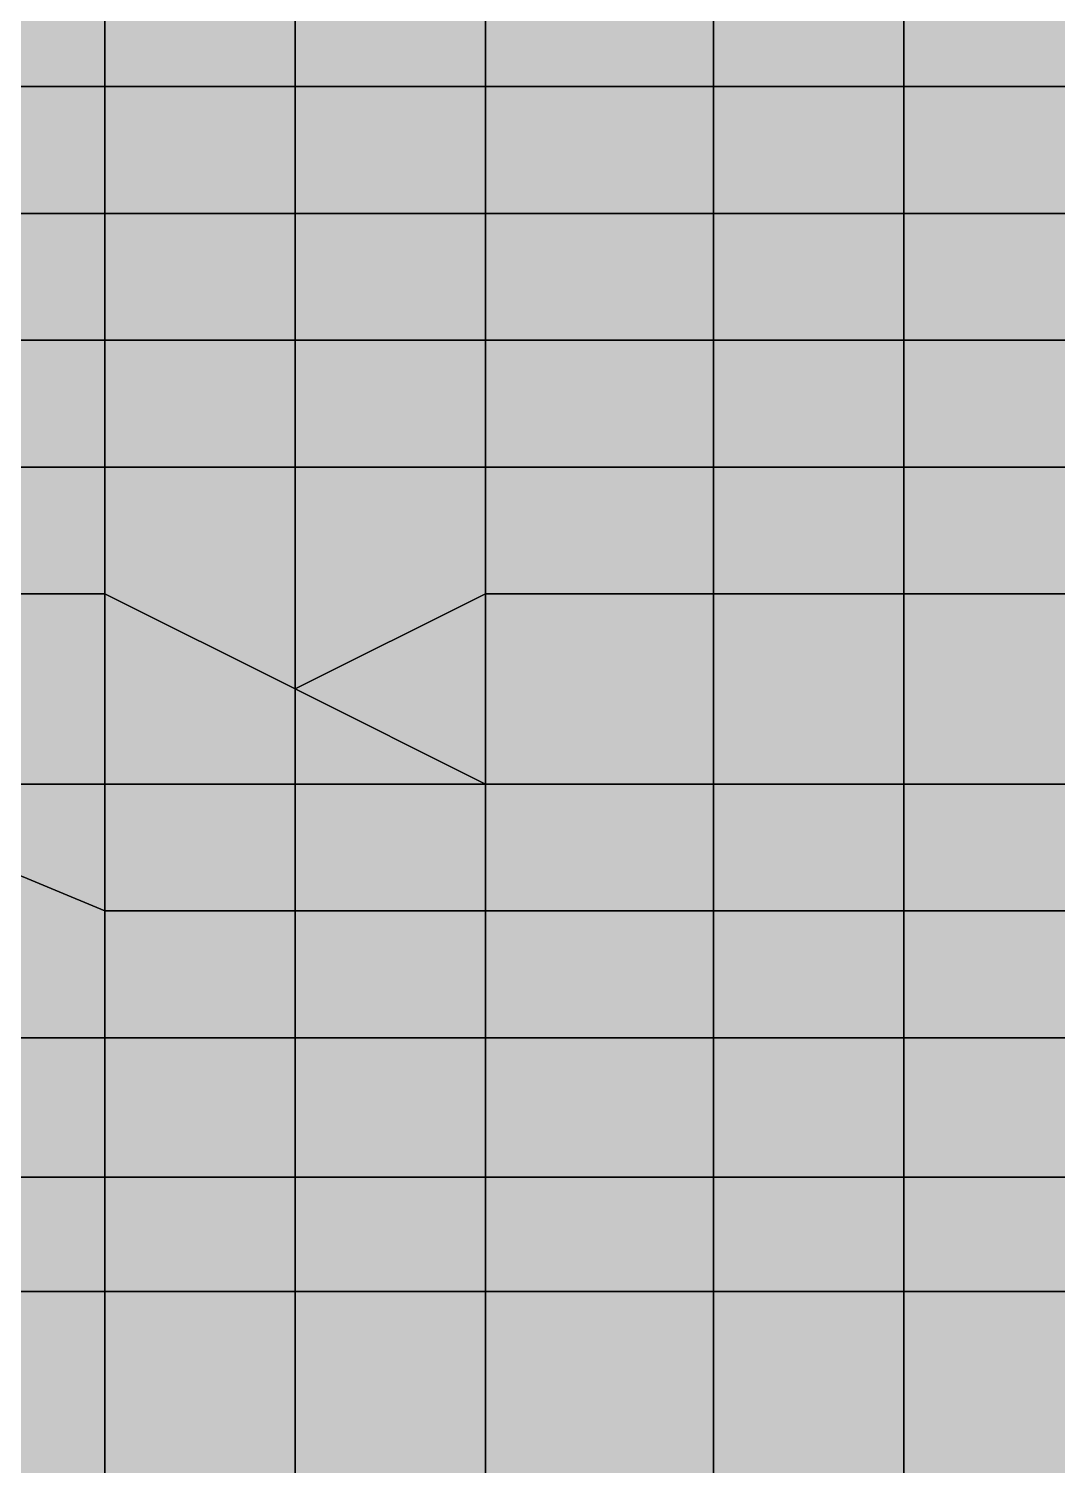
# Model space of a CAD drawing. Header units: inches. Extents: x -100 to 147, y -140 to 41.
# Drawn here: x 33.9 to 42.01, y -29.87 to -18.54 of the extents above; entities that cross this region are included whole.
import ezdxf

# ---------------------------------------------------------------- set-up
doc = ezdxf.new("R2010")
doc.units = ezdxf.units.IN
doc.header["$MEASUREMENT"] = 0
for name, color, linetype in [('Contour 1-01', 7, 'Continuous'), ('Contour 1-02', 7, 'Continuous'), ('Contour 1-03', 7, 'Continuous'), ('Contour 1-04', 7, 'Continuous'), ('Contour 1-05', 7, 'Continuous'), ('Contour 1-06', 7, 'Continuous'), ('Contour 1-07', 7, 'Continuous'), ('Contour 1-09', 7, 'Continuous'), ('Contour 1-10', 7, 'Continuous'), ('Mesh-CDM(100%)_Ac1①', 7, 'Continuous'), ('Mesh-CDM(50%)_Ac1①', 7, 'Continuous'), ('Mesh-joint-hd-s1', 7, 'Continuous'), ('Mesh-joint-vd-s3', 7, 'Continuous'), ('Mesh-MPC', 7, 'Continuous'), ('Mesh-SCP(30%)_Ac1①', 7, 'Continuous'), ('Mesh-事前混合処理土', 7, 'Continuous'), ('Mesh-埋立土(水中)', 7, 'Continuous'), ('Mesh-敷石', 7, 'Continuous'), ('Mesh-深層混合処理(水中)', 7, 'Continuous'), ('Undeformed Mesh-CDM(100%)_Ac1①', 7, 'Continuous'), ('Undeformed Mesh-CDM(50%)_Ac1①', 7, 'Continuous'), ('Undeformed Mesh-SCP(30%)_Ac1①', 7, 'Continuous'), ('Undeformed Mesh-事前混合処理土', 7, 'Continuous'), ('Undeformed Mesh-埋立土(水中)', 7, 'Continuous'), ('Undeformed Mesh-敷石', 7, 'Continuous'), ('Undeformed Mesh-深層混合処理(水中)', 7, 'Continuous')]:
    doc.layers.add(name, color=color, linetype=linetype)

msp = doc.modelspace()

# ---------------------------------------------------------------- linework, layer by layer
at = {"color": 7, "true_color": 0xffffff, "transparency": 33554687}
for p, q in [((37.5, -19), (37.5, -19)), ((37.5, -20), (37.5, -20)), ((37.5, -21), (37.5, -21)), ((37.5, -22), (37.5, -22)), ((37.5, -23), (37.5, -23)), ((34.5, -24.5), (34.5, -24.5)), ((36, -24.5), (36, -24.5)), ((37.5, -24.5), (37.5, -24.5)), ((37.5, -24.5), (37.5, -24.5)), ((37.5, -24.5), (37.5, -24.5)), ((37.5, -25.5), (37.5, -25.5)), ((37.5, -26.5), (37.5, -26.5)), ((37.5, -27.6), (37.5, -27.6)), ((37.5, -28.5), (37.5, -28.5))]:
    msp.add_line(p, q, dxfattribs=at)
for points in [[(34.5, -18), (33.3, -18), (33.3, -19)], [(34.5, -18), (33.3, -19), (34.5, -19)], [(36, -19), (36, -18), (34.5, -18)], [(36, -19), (34.5, -18), (34.5, -19)], [(36, -18), (36, -19), (37.5, -19)], [(36, -18), (37.5, -19), (37.5, -18)], [(37.5, -18), (37.5, -19), (39.3, -19)], [(37.5, -18), (39.3, -19), (39.3, -18)], [(39.3, -19), (40.8, -19), (40.8, -18)], [(39.3, -19), (40.8, -18), (39.3, -18)], [(40.8, -19), (42.3, -19), (42.3, -18)], [(40.8, -19), (42.3, -18), (40.8, -18)], [(33.3, -20), (34.5, -20), (34.5, -19)], [(33.3, -20), (34.5, -19), (33.3, -19)], [(36, -20), (36, -19), (34.5, -19)], [(36, -20), (34.5, -19), (34.5, -20)], [(36, -20), (37.5, -20), (37.5, -19)], [(36, -20), (37.5, -19), (36, -19)], [(37.5, -19), (37.5, -20), (39.3, -20)], [(37.5, -19), (39.3, -20), (39.3, -19)], [(39.3, -20), (40.8, -20), (40.8, -19)], [(39.3, -20), (40.8, -19), (39.3, -19)], [(40.8, -20), (42.3, -20), (42.3, -19)], [(40.8, -20), (42.3, -19), (40.8, -19)], [(33.3, -21), (34.5, -21), (34.5, -20)], [(33.3, -21), (34.5, -20), (33.3, -20)], [(36, -21), (36, -20), (34.5, -20)], [(36, -21), (34.5, -20), (34.5, -21)], [(36, -21), (37.5, -21), (37.5, -20)], [(36, -21), (37.5, -20), (36, -20)], [(37.5, -21), (39.3, -21), (39.3, -20)], [(37.5, -21), (39.3, -20), (37.5, -20)], [(39.3, -21), (40.8, -21), (40.8, -20)], [(39.3, -21), (40.8, -20), (39.3, -20)], [(42.3, -21), (42.3, -20), (40.8, -20)], [(42.3, -21), (40.8, -20), (40.8, -21)], [(33.3, -22), (34.5, -22), (34.5, -21)], [(33.3, -22), (34.5, -21), (33.3, -21)], [(36, -22), (36, -21), (34.5, -21)], [(36, -22), (34.5, -21), (34.5, -22)], [(36, -22), (37.5, -22), (37.5, -21)], [(36, -22), (37.5, -21), (36, -21)], [(37.5, -22), (39.3, -22), (39.3, -21)], [(37.5, -22), (39.3, -21), (37.5, -21)], [(39.3, -22), (40.8, -22), (40.8, -21)], [(39.3, -22), (40.8, -21), (39.3, -21)], [(40.8, -22), (42.3, -22), (42.3, -21)], [(40.8, -22), (42.3, -21), (40.8, -21)], [(33.3, -22), (33.3, -23), (34.5, -23)], [(33.3, -22), (34.5, -23), (34.5, -22)], [(34.5, -22), (34.5, -23), (36, -23.75)], [(34.5, -22), (36, -23.75), (36, -22)], [(37.5, -22), (36, -22), (36, -23.75)], [(37.5, -22), (36, -23.75), (37.5, -23)], [(37.5, -23), (39.3, -23), (39.3, -22)], [(37.5, -23), (39.3, -22), (37.5, -22)], [(39.3, -23), (40.8, -23), (40.8, -22)], [(39.3, -23), (40.8, -22), (39.3, -22)], [(40.8, -23), (42.3, -23), (42.3, -22)], [(40.8, -23), (42.3, -22), (40.8, -22)], [(33.3, -24.5), (34.5, -24.5), (34.5, -23)], [(33.3, -24.5), (34.5, -23), (33.3, -23)], [(34.5, -23), (34.5, -24.5), (36, -24.5)], [(34.5, -23), (36, -24.5), (36, -23.75)], [(37.5, -23), (36, -23.75), (37.5, -24.5)], [(37.5, -23), (37.5, -24.5), (37.5, -24.5)], [(37.5, -24.5), (39.3, -24.5), (39.3, -23)], [(37.5, -24.5), (39.3, -23), (37.5, -23)], [(39.3, -24.5), (40.8, -24.5), (40.8, -23)], [(39.3, -24.5), (40.8, -23), (39.3, -23)], [(40.8, -24.5), (42.3, -24.5), (42.3, -23)], [(40.8, -24.5), (42.3, -23), (40.8, -23)], [(36, -24.5), (37.5, -24.5), (36, -23.75)], [(36, -24.5), (36, -23.75), (36, -23.75)], [(34.5, -25.5), (34.5, -24.5), (33.3, -24.5)], [(34.5, -25.5), (33.3, -24.5), (33.3, -25)], [(36, -24.5), (34.5, -24.5), (34.5, -25.5)], [(36, -24.5), (34.5, -25.5), (36, -25.5)], [(36, -25.5), (37.5, -25.5), (37.5, -24.5)], [(36, -25.5), (37.5, -24.5), (36, -24.5)], [(37.5, -25.5), (39.3, -25.5), (39.3, -24.5)], [(37.5, -25.5), (39.3, -24.5), (37.5, -24.5)], [(39.3, -25.5), (40.8, -25.5), (40.8, -24.5)], [(39.3, -25.5), (40.8, -24.5), (39.3, -24.5)], [(40.8, -25.5), (42.3, -25.5), (42.3, -24.5)], [(40.8, -25.5), (42.3, -24.5), (40.8, -24.5)], [(33.3, -25), (33.3, -26.5), (34.5, -26.5)], [(33.3, -25), (34.5, -26.5), (34.5, -25.5)], [(34.5, -26.5), (36, -26.5), (36, -25.5)], [(34.5, -26.5), (36, -25.5), (34.5, -25.5)], [(36, -26.5), (37.5, -26.5), (37.5, -25.5)], [(36, -26.5), (37.5, -25.5), (36, -25.5)], [(37.5, -26.5), (39.3, -26.5), (39.3, -25.5)], [(37.5, -26.5), (39.3, -25.5), (37.5, -25.5)], [(39.3, -26.5), (40.8, -26.5), (40.8, -25.5)], [(39.3, -26.5), (40.8, -25.5), (39.3, -25.5)], [(40.8, -26.5), (42.3, -26.5), (42.3, -25.5)], [(40.8, -26.5), (42.3, -25.5), (40.8, -25.5)], [(33.3, -27.6), (34.5, -27.6), (34.5, -26.5)], [(33.3, -27.6), (34.5, -26.5), (33.3, -26.5)], [(34.5, -27.6), (36, -27.6), (36, -26.5)], [(34.5, -27.6), (36, -26.5), (34.5, -26.5)], [(36, -27.6), (37.5, -27.6), (37.5, -26.5)], [(36, -27.6), (37.5, -26.5), (36, -26.5)], [(37.5, -27.6), (39.3, -27.6), (39.3, -26.5)], [(37.5, -27.6), (39.3, -26.5), (37.5, -26.5)], [(39.3, -27.6), (40.8, -27.6), (40.8, -26.5)], [(39.3, -27.6), (40.8, -26.5), (39.3, -26.5)], [(40.8, -27.6), (42.3, -27.6), (42.3, -26.5)], [(40.8, -27.6), (42.3, -26.5), (40.8, -26.5)], [(33.3, -28.5), (34.5, -28.5), (34.5, -27.6)], [(33.3, -28.5), (34.5, -27.6), (33.3, -27.6)], [(36, -28.5), (36, -27.6), (34.5, -27.6)], [(36, -28.5), (34.5, -27.6), (34.5, -28.5)], [(36, -28.5), (37.5, -28.5), (37.5, -27.6)], [(36, -28.5), (37.5, -27.6), (36, -27.6)], [(37.5, -28.5), (39.3, -28.5), (39.3, -27.6)], [(37.5, -28.5), (39.3, -27.6), (37.5, -27.6)], [(39.3, -28.5), (40.8, -28.5), (40.8, -27.6)], [(39.3, -28.5), (40.8, -27.6), (39.3, -27.6)], [(40.8, -28.5), (42.3, -28.5), (42.3, -27.6)], [(40.8, -28.5), (42.3, -27.6), (40.8, -27.6)], [(34.5, -28.5), (33.3, -28.5), (33.3, -30.1)], [(34.5, -28.5), (33.3, -30.1), (34.5, -30.1)], [(36, -28.5), (34.5, -28.5), (34.5, -30.1)], [(36, -28.5), (34.5, -30.1), (36, -30.1)], [(37.5, -28.5), (36, -28.5), (36, -30.1)], [(37.5, -28.5), (36, -30.1), (37.5, -30.1)], [(39.3, -28.5), (37.5, -28.5), (37.5, -30.1)], [(39.3, -28.5), (37.5, -30.1), (39.3, -30.1)], [(40.8, -28.5), (39.3, -28.5), (39.3, -30.1)], [(40.8, -28.5), (39.3, -30.1), (40.8, -30.1)], [(42.3, -28.5), (40.8, -28.5), (40.8, -30.1)], [(42.3, -28.5), (40.8, -30.1), (42.3, -30.1)]]:
    msp.add_solid(points, dxfattribs=at)
at = {"layer": 'Contour 1-01', "color": 5, "true_color": 0x0000ff}
for points in [[(42.3, -21), (42.3, -20), (40.8, -20)], [(42.3, -21), (40.8, -20), (40.8, -21)], [(33.3, -22), (34.5, -22), (34.5, -21)], [(33.3, -22), (34.5, -21), (33.3, -21)], [(40.8, -24.5), (42.3, -24.5), (42.3, -23)], [(40.8, -24.5), (42.3, -23), (40.8, -23)], [(34.5, -25.5), (34.5, -24.5), (33.3, -24.5)], [(34.5, -25.5), (33.3, -24.5), (33.3, -25)], [(36, -24.5), (34.5, -24.5), (34.5, -25.5)], [(36, -24.5), (34.5, -25.5), (36, -25.5)], [(33.3, -25), (33.3, -26.5), (34.5, -26.5)], [(33.3, -25), (34.5, -26.5), (34.5, -25.5)], [(34.5, -26.5), (36, -26.5), (36, -25.5)], [(34.5, -26.5), (36, -25.5), (34.5, -25.5)], [(36, -26.5), (37.5, -26.5), (37.5, -25.5)], [(36, -26.5), (37.5, -25.5), (36, -25.5)], [(33.3, -27.6), (34.5, -27.6), (34.5, -26.5)], [(33.3, -27.6), (34.5, -26.5), (33.3, -26.5)], [(34.5, -27.6), (36, -27.6), (36, -26.5)], [(34.5, -27.6), (36, -26.5), (34.5, -26.5)], [(36, -27.6), (37.5, -27.6), (37.5, -26.5)], [(36, -27.6), (37.5, -26.5), (36, -26.5)], [(40.8, -27.6), (42.3, -27.6), (42.3, -26.5)], [(40.8, -27.6), (42.3, -26.5), (40.8, -26.5)], [(33.3, -28.5), (34.5, -28.5), (34.5, -27.6)], [(33.3, -28.5), (34.5, -27.6), (33.3, -27.6)], [(36, -28.5), (36, -27.6), (34.5, -27.6)], [(36, -28.5), (34.5, -27.6), (34.5, -28.5)], [(36, -28.5), (37.5, -28.5), (37.5, -27.6)], [(36, -28.5), (37.5, -27.6), (36, -27.6)], [(39.3, -28.5), (40.8, -28.5), (40.8, -27.6)], [(39.3, -28.5), (40.8, -27.6), (39.3, -27.6)], [(40.8, -28.5), (42.3, -28.5), (42.3, -27.6)], [(40.8, -28.5), (42.3, -27.6), (40.8, -27.6)], [(34.5, -28.5), (33.3, -28.5), (33.3, -30.1)], [(34.5, -28.5), (33.3, -30.1), (34.5, -30.1)], [(36, -28.5), (34.5, -28.5), (34.5, -30.1)], [(36, -28.5), (34.5, -30.1), (36, -30.1)], [(37.5, -28.5), (36, -28.5), (36, -30.1)], [(37.5, -28.5), (36, -30.1), (37.5, -30.1)], [(42.3, -28.5), (40.8, -28.5), (40.8, -30.1)], [(42.3, -28.5), (40.8, -30.1), (42.3, -30.1)]]:
    msp.add_solid(points, dxfattribs=at)
at = {"layer": 'Contour 1-02', "color": 150, "true_color": 0x0071ff}
for points in [[(34.5, -18), (33.3, -18), (33.3, -19)], [(34.5, -18), (33.3, -19), (34.5, -19)], [(33.3, -20), (34.5, -20), (34.5, -19)], [(33.3, -20), (34.5, -19), (33.3, -19)], [(33.3, -21), (34.5, -21), (34.5, -20)], [(33.3, -21), (34.5, -20), (33.3, -20)], [(36, -21), (36, -20), (34.5, -20)], [(36, -21), (34.5, -20), (34.5, -21)], [(40.8, -22), (42.3, -22), (42.3, -21)], [(40.8, -22), (42.3, -21), (40.8, -21)], [(40.8, -23), (42.3, -23), (42.3, -22)], [(40.8, -23), (42.3, -22), (40.8, -22)], [(39.3, -27.6), (40.8, -27.6), (40.8, -26.5)], [(39.3, -27.6), (40.8, -26.5), (39.3, -26.5)], [(40.8, -28.5), (39.3, -28.5), (39.3, -30.1)], [(40.8, -28.5), (39.3, -30.1), (40.8, -30.1)]]:
    msp.add_solid(points, dxfattribs=at)
at = {"layer": 'Contour 1-03', "color": 4, "true_color": 0x00e2ff}
for points in [[(36, -19), (36, -18), (34.5, -18)], [(36, -19), (34.5, -18), (34.5, -19)], [(40.8, -19), (42.3, -19), (42.3, -18)], [(40.8, -19), (42.3, -18), (40.8, -18)], [(36, -20), (36, -19), (34.5, -19)], [(36, -20), (34.5, -19), (34.5, -20)], [(40.8, -20), (42.3, -20), (42.3, -19)], [(40.8, -20), (42.3, -19), (40.8, -19)], [(39.3, -21), (40.8, -21), (40.8, -20)], [(39.3, -21), (40.8, -20), (39.3, -20)], [(39.3, -22), (40.8, -22), (40.8, -21)], [(39.3, -22), (40.8, -21), (39.3, -21)], [(33.3, -22), (33.3, -23), (34.5, -23)], [(33.3, -22), (34.5, -23), (34.5, -22)], [(36, -25.5), (37.5, -25.5), (37.5, -24.5)], [(36, -25.5), (37.5, -24.5), (36, -24.5)]]:
    msp.add_solid(points, dxfattribs=at)
at = {"layer": 'Contour 1-04', "color": 120, "true_color": 0x00ffaa}
for points in [[(39.3, -20), (40.8, -20), (40.8, -19)], [(39.3, -20), (40.8, -19), (39.3, -19)], [(36, -22), (36, -21), (34.5, -21)], [(36, -22), (34.5, -21), (34.5, -22)], [(34.5, -22), (34.5, -23), (36, -23.75)], [(34.5, -22), (36, -23.75), (36, -22)], [(37.5, -22), (36, -22), (36, -23.75)], [(37.5, -22), (36, -23.75), (37.5, -23)], [(37.5, -23), (39.3, -23), (39.3, -22)], [(37.5, -23), (39.3, -22), (37.5, -22)], [(39.3, -23), (40.8, -23), (40.8, -22)], [(39.3, -23), (40.8, -22), (39.3, -22)], [(33.3, -24.5), (34.5, -24.5), (34.5, -23)], [(33.3, -24.5), (34.5, -23), (33.3, -23)], [(37.5, -23), (36, -23.75), (37.5, -24.5)], [(37.5, -23), (37.5, -24.5), (37.5, -24.5)], [(39.3, -24.5), (40.8, -24.5), (40.8, -23)], [(39.3, -24.5), (40.8, -23), (39.3, -23)], [(40.8, -26.5), (42.3, -26.5), (42.3, -25.5)], [(40.8, -26.5), (42.3, -25.5), (40.8, -25.5)]]:
    msp.add_solid(points, dxfattribs=at)
at = {"layer": 'Contour 1-05', "color": 100, "true_color": 0x00ff38}
for points in [[(36, -18), (36, -19), (37.5, -19)], [(36, -18), (37.5, -19), (37.5, -18)], [(36, -22), (37.5, -22), (37.5, -21)], [(36, -22), (37.5, -21), (36, -21)], [(37.5, -22), (39.3, -22), (39.3, -21)], [(37.5, -22), (39.3, -21), (37.5, -21)], [(37.5, -24.5), (39.3, -24.5), (39.3, -23)], [(37.5, -24.5), (39.3, -23), (37.5, -23)], [(40.8, -25.5), (42.3, -25.5), (42.3, -24.5)], [(40.8, -25.5), (42.3, -24.5), (40.8, -24.5)], [(39.3, -26.5), (40.8, -26.5), (40.8, -25.5)], [(39.3, -26.5), (40.8, -25.5), (39.3, -25.5)], [(37.5, -28.5), (39.3, -28.5), (39.3, -27.6)], [(37.5, -28.5), (39.3, -27.6), (37.5, -27.6)], [(39.3, -28.5), (37.5, -28.5), (37.5, -30.1)], [(39.3, -28.5), (37.5, -30.1), (39.3, -30.1)]]:
    msp.add_solid(points, dxfattribs=at)
at = {"layer": 'Contour 1-06', "color": 80, "true_color": 0x38ff00}
for points in [[(39.3, -19), (40.8, -19), (40.8, -18)], [(39.3, -19), (40.8, -18), (39.3, -18)], [(37.5, -19), (37.5, -20), (39.3, -20)], [(37.5, -19), (39.3, -20), (39.3, -19)], [(37.5, -21), (39.3, -21), (39.3, -20)], [(37.5, -21), (39.3, -20), (37.5, -20)], [(37.5, -26.5), (39.3, -26.5), (39.3, -25.5)], [(37.5, -26.5), (39.3, -25.5), (37.5, -25.5)], [(37.5, -27.6), (39.3, -27.6), (39.3, -26.5)], [(37.5, -27.6), (39.3, -26.5), (37.5, -26.5)]]:
    msp.add_solid(points, dxfattribs=at)
at = {"layer": 'Contour 1-07', "color": 60, "true_color": 0xa9ff00}
for points in [[(37.5, -18), (37.5, -19), (39.3, -19)], [(37.5, -18), (39.3, -19), (39.3, -18)], [(36, -21), (37.5, -21), (37.5, -20)], [(36, -21), (37.5, -20), (36, -20)], [(34.5, -23), (34.5, -24.5), (36, -24.5)], [(34.5, -23), (36, -24.5), (36, -23.75)]]:
    msp.add_solid(points, dxfattribs=at)
at = {"layer": 'Contour 1-09', "color": 30, "true_color": 0xff7100}
for points in [[(36, -24.5), (37.5, -24.5), (36, -23.75)], [(36, -24.5), (36, -23.75), (36, -23.75)], [(39.3, -25.5), (40.8, -25.5), (40.8, -24.5)], [(39.3, -25.5), (40.8, -24.5), (39.3, -24.5)]]:
    msp.add_solid(points, dxfattribs=at)
at = {"layer": 'Contour 1-10', "color": 1, "true_color": 0xff0000}
for points in [[(36, -20), (37.5, -20), (37.5, -19)], [(36, -20), (37.5, -19), (36, -19)], [(37.5, -25.5), (39.3, -25.5), (39.3, -24.5)], [(37.5, -25.5), (39.3, -24.5), (37.5, -24.5)]]:
    msp.add_solid(points, dxfattribs=at)
at = {"layer": 'Mesh-CDM(100%)_Ac1①', "color": 18, "true_color": 0x000000, "transparency": 33554559}
for p, q in [((34.5, -24.5), (33.3, -24.5)), ((34.5, -25.5), (34.5, -24.5)), ((36, -24.5), (34.5, -24.5)), ((34.5, -24.5), (34.5, -25.5)), ((36, -25.5), (36, -24.5)), ((37.5, -24.5), (36, -24.5)), ((36, -24.5), (36, -25.5)), ((37.5, -25.5), (37.5, -24.5)), ((34.5, -25.5), (33.3, -25)), ((33.3, -25), (34.5, -25.5)), ((34.5, -26.5), (34.5, -25.5)), ((36, -25.5), (34.5, -25.5)), ((34.5, -25.5), (34.5, -26.5)), ((34.5, -25.5), (36, -25.5)), ((36, -26.5), (36, -25.5)), ((37.5, -25.5), (36, -25.5)), ((36, -25.5), (36, -26.5)), ((36, -25.5), (37.5, -25.5)), ((37.5, -26.5), (37.5, -25.5)), ((34.5, -26.5), (33.3, -26.5)), ((33.3, -26.5), (34.5, -26.5)), ((34.5, -27.6), (34.5, -26.5)), ((36, -26.5), (34.5, -26.5)), ((34.5, -26.5), (34.5, -27.6)), ((34.5, -26.5), (36, -26.5)), ((36, -27.6), (36, -26.5)), ((37.5, -26.5), (36, -26.5)), ((36, -26.5), (36, -27.6)), ((36, -26.5), (37.5, -26.5)), ((37.5, -27.6), (37.5, -26.5)), ((34.5, -27.6), (33.3, -27.6)), ((33.3, -27.6), (34.5, -27.6)), ((34.5, -28.5), (34.5, -27.6)), ((36, -27.6), (34.5, -27.6)), ((34.5, -27.6), (34.5, -28.5)), ((34.5, -27.6), (36, -27.6)), ((36, -28.5), (36, -27.6)), ((37.5, -27.6), (36, -27.6)), ((36, -27.6), (36, -28.5)), ((36, -27.6), (37.5, -27.6)), ((37.5, -28.5), (37.5, -27.6)), ((33.3, -28.5), (34.5, -28.5)), ((34.5, -28.5), (36, -28.5)), ((36, -28.5), (37.5, -28.5))]:
    msp.add_line(p, q, dxfattribs=at)
at = {"layer": 'Mesh-CDM(50%)_Ac1①', "color": 18, "true_color": 0x000000, "transparency": 33554559}
for p, q in [((34.5, -28.5), (33.3, -28.5)), ((34.5, -30.1), (34.5, -28.5)), ((36, -28.5), (34.5, -28.5)), ((34.5, -28.5), (34.5, -30.1)), ((36, -30.1), (36, -28.5)), ((37.5, -28.5), (36, -28.5)), ((36, -28.5), (36, -30.1)), ((37.5, -30.1), (37.5, -28.5))]:
    msp.add_line(p, q, dxfattribs=at)
at = {"layer": 'Mesh-joint-hd-s1', "color": 18, "true_color": 0x000000, "transparency": 33554559}
for p, q in [((34.5, -24.5), (34.5, -24.5)), ((36, -24.5), (36, -24.5)), ((37.5, -24.5), (37.5, -24.5))]:
    msp.add_line(p, q, dxfattribs=at)
at = {"layer": 'Mesh-joint-vd-s3', "color": 18, "true_color": 0x000000, "transparency": 33554559}
msp.add_line((37.5, -19), (37.5, -19), dxfattribs=at)
at = {"layer": 'Mesh-MPC', "color": 18, "true_color": 0x000000, "transparency": 33554559}
for p, q in [((37.5, -20), (37.5, -20)), ((37.5, -21), (37.5, -21)), ((37.5, -22), (37.5, -22)), ((37.5, -23), (37.5, -23)), ((37.5, -24.5), (37.5, -24.5)), ((37.5, -24.5), (37.5, -24.5)), ((37.5, -25.5), (37.5, -25.5)), ((37.5, -26.5), (37.5, -26.5)), ((37.5, -27.6), (37.5, -27.6)), ((37.5, -28.5), (37.5, -28.5))]:
    msp.add_line(p, q, dxfattribs=at)
at = {"layer": 'Mesh-SCP(30%)_Ac1①', "color": 18, "true_color": 0x000000, "transparency": 33554559}
for p, q in [((39.3, -24.5), (37.5, -24.5)), ((37.5, -24.5), (37.5, -25.5)), ((39.3, -25.5), (39.3, -24.5)), ((40.8, -24.5), (39.3, -24.5)), ((39.3, -24.5), (39.3, -25.5)), ((40.8, -25.5), (40.8, -24.5)), ((42.3, -24.5), (40.8, -24.5)), ((40.8, -24.5), (40.8, -25.5)), ((39.3, -25.5), (37.5, -25.5)), ((37.5, -25.5), (37.5, -26.5)), ((37.5, -25.5), (39.3, -25.5)), ((39.3, -26.5), (39.3, -25.5)), ((40.8, -25.5), (39.3, -25.5)), ((39.3, -25.5), (39.3, -26.5)), ((39.3, -25.5), (40.8, -25.5)), ((40.8, -26.5), (40.8, -25.5)), ((42.3, -25.5), (40.8, -25.5)), ((40.8, -25.5), (40.8, -26.5)), ((40.8, -25.5), (42.3, -25.5)), ((39.3, -26.5), (37.5, -26.5)), ((37.5, -26.5), (37.5, -27.6)), ((37.5, -26.5), (39.3, -26.5)), ((39.3, -27.6), (39.3, -26.5)), ((40.8, -26.5), (39.3, -26.5)), ((39.3, -26.5), (39.3, -27.6)), ((39.3, -26.5), (40.8, -26.5)), ((40.8, -27.6), (40.8, -26.5)), ((42.3, -26.5), (40.8, -26.5)), ((40.8, -26.5), (40.8, -27.6)), ((40.8, -26.5), (42.3, -26.5)), ((37.5, -27.6), (39.3, -27.6)), ((39.3, -27.6), (37.5, -27.6)), ((37.5, -27.6), (37.5, -28.5)), ((39.3, -28.5), (39.3, -27.6)), ((40.8, -27.6), (39.3, -27.6)), ((39.3, -27.6), (39.3, -28.5)), ((39.3, -27.6), (40.8, -27.6)), ((40.8, -28.5), (40.8, -27.6)), ((42.3, -27.6), (40.8, -27.6)), ((40.8, -27.6), (40.8, -28.5)), ((40.8, -27.6), (42.3, -27.6)), ((39.3, -28.5), (37.5, -28.5)), ((37.5, -28.5), (37.5, -30.1)), ((37.5, -28.5), (39.3, -28.5)), ((39.3, -30.1), (39.3, -28.5)), ((40.8, -28.5), (39.3, -28.5)), ((39.3, -28.5), (39.3, -30.1)), ((39.3, -28.5), (40.8, -28.5)), ((40.8, -30.1), (40.8, -28.5)), ((42.3, -28.5), (40.8, -28.5)), ((40.8, -28.5), (40.8, -30.1)), ((40.8, -28.5), (42.3, -28.5))]:
    msp.add_line(p, q, dxfattribs=at)
at = {"layer": 'Mesh-事前混合処理土', "color": 18, "true_color": 0x000000, "transparency": 33554559}
for p, q in [((34.5, -19), (34.5, -18)), ((34.5, -18), (34.5, -19)), ((36, -19), (36, -18)), ((34.5, -19), (33.3, -19)), ((33.3, -19), (34.5, -19)), ((34.5, -20), (34.5, -19)), ((36, -19), (34.5, -19)), ((34.5, -19), (34.5, -20)), ((34.5, -19), (36, -19)), ((36, -20), (36, -19)), ((37.5, -19), (36, -19)), ((36, -19), (36, -20)), ((37.5, -20), (37.5, -19)), ((37.5, -19), (37.5, -20)), ((39.3, -19), (37.5, -19)), ((39.3, -20), (39.3, -19)), ((34.5, -20), (33.3, -20)), ((33.3, -20), (34.5, -20)), ((34.5, -21), (34.5, -20)), ((36, -20), (34.5, -20)), ((34.5, -20), (34.5, -21)), ((34.5, -20), (36, -20)), ((36, -21), (36, -20)), ((37.5, -20), (36, -20)), ((36, -20), (36, -21)), ((36, -20), (37.5, -20)), ((37.5, -21), (37.5, -20)), ((39.3, -20), (37.5, -20)), ((37.5, -20), (37.5, -21)), ((37.5, -20), (39.3, -20)), ((39.3, -21), (39.3, -20)), ((40.8, -20), (39.3, -20)), ((39.3, -20), (39.3, -21)), ((40.8, -21), (40.8, -20)), ((42.3, -20), (40.8, -20)), ((40.8, -20), (40.8, -21)), ((34.5, -21), (33.3, -21)), ((33.3, -21), (34.5, -21)), ((34.5, -22), (34.5, -21)), ((34.5, -21), (36, -21)), ((36, -21), (34.5, -21)), ((34.5, -21), (34.5, -22)), ((36, -22), (36, -21)), ((37.5, -21), (36, -21)), ((36, -21), (36, -22)), ((36, -21), (37.5, -21)), ((37.5, -22), (37.5, -21)), ((39.3, -21), (37.5, -21)), ((37.5, -21), (37.5, -22)), ((37.5, -21), (39.3, -21)), ((39.3, -22), (39.3, -21)), ((40.8, -21), (39.3, -21)), ((39.3, -21), (39.3, -22)), ((39.3, -21), (40.8, -21)), ((40.8, -22), (40.8, -21)), ((42.3, -21), (40.8, -21)), ((40.8, -21), (40.8, -22)), ((40.8, -21), (42.3, -21)), ((34.5, -22), (33.3, -22)), ((33.3, -22), (34.5, -22)), ((34.5, -23), (34.5, -22)), ((34.5, -22), (34.5, -23)), ((36, -22), (34.5, -22)), ((34.5, -22), (36, -22)), ((36, -23.75), (36, -22)), ((37.5, -22), (36, -22)), ((36, -22), (36, -23.75)), ((36, -22), (37.5, -22)), ((37.5, -23), (37.5, -22)), ((39.3, -22), (37.5, -22)), ((37.5, -22), (37.5, -23)), ((37.5, -22), (39.3, -22)), ((39.3, -23), (39.3, -22)), ((40.8, -22), (39.3, -22)), ((39.3, -22), (39.3, -23)), ((39.3, -22), (40.8, -22)), ((40.8, -23), (40.8, -22)), ((42.3, -22), (40.8, -22)), ((40.8, -22), (40.8, -23)), ((40.8, -22), (42.3, -22)), ((33.3, -23), (34.5, -23)), ((34.5, -23), (36, -23.75)), ((36, -23.75), (37.5, -23)), ((37.5, -23), (36, -23.75)), ((37.5, -24.5), (37.5, -23)), ((39.3, -23), (37.5, -23)), ((37.5, -23), (37.5, -24.5)), ((37.5, -23), (39.3, -23)), ((39.3, -24.5), (39.3, -23)), ((40.8, -23), (39.3, -23)), ((39.3, -23), (39.3, -24.5)), ((39.3, -23), (40.8, -23)), ((40.8, -24.5), (40.8, -23)), ((42.3, -23), (40.8, -23)), ((40.8, -23), (40.8, -24.5)), ((40.8, -23), (42.3, -23)), ((36, -23.75), (37.5, -24.5)), ((37.5, -24.5), (37.5, -24.5)), ((37.5, -24.5), (39.3, -24.5)), ((39.3, -24.5), (40.8, -24.5)), ((40.8, -24.5), (42.3, -24.5))]:
    msp.add_line(p, q, dxfattribs=at)
at = {"layer": 'Mesh-埋立土(水中)', "color": 18, "true_color": 0x000000, "transparency": 33554559}
for p, q in [((37.5, -18), (37.5, -19)), ((39.3, -19), (39.3, -18)), ((39.3, -18), (39.3, -19)), ((40.8, -19), (40.8, -18)), ((40.8, -18), (40.8, -19)), ((37.5, -19), (39.3, -19)), ((40.8, -19), (39.3, -19)), ((39.3, -19), (39.3, -20)), ((39.3, -19), (40.8, -19)), ((40.8, -20), (40.8, -19)), ((40.8, -19), (42.3, -19)), ((42.3, -19), (40.8, -19)), ((40.8, -19), (40.8, -20)), ((39.3, -20), (40.8, -20)), ((40.8, -20), (42.3, -20))]:
    msp.add_line(p, q, dxfattribs=at)
at = {"layer": 'Mesh-敷石', "color": 18, "true_color": 0x000000, "transparency": 33554559}
for p, q in [((34.5, -23), (33.3, -23)), ((34.5, -24.5), (34.5, -23)), ((34.5, -23), (34.5, -24.5)), ((36, -23.75), (34.5, -23)), ((36, -24.5), (36, -23.75)), ((37.5, -24.5), (36, -23.75)), ((36, -23.75), (36, -23.75)), ((36, -23.75), (36, -24.5)), ((33.3, -24.5), (34.5, -24.5)), ((34.5, -24.5), (36, -24.5)), ((36, -24.5), (37.5, -24.5))]:
    msp.add_line(p, q, dxfattribs=at)
at = {"layer": 'Mesh-深層混合処理(水中)', "color": 18, "true_color": 0x000000, "transparency": 33554559}
for p, q in [((36, -18), (36, -19)), ((37.5, -19), (37.5, -18)), ((36, -19), (37.5, -19))]:
    msp.add_line(p, q, dxfattribs=at)
at = {"layer": 'Undeformed Mesh-CDM(100%)_Ac1①', "color": 8, "true_color": 0x808080, "transparency": 33554687}
for p, q in [((34.5, -24.5), (33.3, -24.5)), ((34.5, -25.5), (34.5, -24.5)), ((36, -24.5), (34.5, -24.5)), ((34.5, -24.5), (34.5, -25.5)), ((36, -25.5), (36, -24.5)), ((37.5, -24.5), (36, -24.5)), ((36, -24.5), (36, -25.5)), ((37.5, -25.5), (37.5, -24.5)), ((34.5, -25.5), (33.3, -25)), ((33.3, -25), (34.5, -25.5)), ((34.5, -26.5), (34.5, -25.5)), ((36, -25.5), (34.5, -25.5)), ((34.5, -25.5), (34.5, -26.5)), ((34.5, -25.5), (36, -25.5)), ((36, -26.5), (36, -25.5)), ((37.5, -25.5), (36, -25.5)), ((36, -25.5), (36, -26.5)), ((36, -25.5), (37.5, -25.5)), ((37.5, -26.5), (37.5, -25.5)), ((34.5, -26.5), (33.3, -26.5)), ((33.3, -26.5), (34.5, -26.5)), ((34.5, -27.6), (34.5, -26.5)), ((36, -26.5), (34.5, -26.5)), ((34.5, -26.5), (34.5, -27.6)), ((34.5, -26.5), (36, -26.5)), ((36, -27.6), (36, -26.5)), ((37.5, -26.5), (36, -26.5)), ((36, -26.5), (36, -27.6)), ((36, -26.5), (37.5, -26.5)), ((37.5, -27.6), (37.5, -26.5)), ((34.5, -27.6), (33.3, -27.6)), ((33.3, -27.6), (34.5, -27.6)), ((34.5, -28.5), (34.5, -27.6)), ((36, -27.6), (34.5, -27.6)), ((34.5, -27.6), (34.5, -28.5)), ((34.5, -27.6), (36, -27.6)), ((36, -28.5), (36, -27.6)), ((37.5, -27.6), (36, -27.6)), ((36, -27.6), (36, -28.5)), ((36, -27.6), (37.5, -27.6)), ((37.5, -28.5), (37.5, -27.6)), ((33.3, -28.5), (34.5, -28.5)), ((34.5, -28.5), (36, -28.5)), ((36, -28.5), (37.5, -28.5))]:
    msp.add_line(p, q, dxfattribs=at)
at = {"layer": 'Undeformed Mesh-CDM(50%)_Ac1①', "color": 8, "true_color": 0x808080, "transparency": 33554687}
for p, q in [((34.5, -28.5), (33.3, -28.5)), ((34.5, -30.1), (34.5, -28.5)), ((36, -28.5), (34.5, -28.5)), ((34.5, -28.5), (34.5, -30.1)), ((36, -30.1), (36, -28.5)), ((37.5, -28.5), (36, -28.5)), ((36, -28.5), (36, -30.1)), ((37.5, -30.1), (37.5, -28.5))]:
    msp.add_line(p, q, dxfattribs=at)
at = {"layer": 'Undeformed Mesh-SCP(30%)_Ac1①', "color": 8, "true_color": 0x808080, "transparency": 33554687}
for p, q in [((39.3, -24.5), (37.5, -24.5)), ((37.5, -24.5), (37.5, -25.5)), ((39.3, -25.5), (39.3, -24.5)), ((40.8, -24.5), (39.3, -24.5)), ((39.3, -24.5), (39.3, -25.5)), ((40.8, -25.5), (40.8, -24.5)), ((42.3, -24.5), (40.8, -24.5)), ((40.8, -24.5), (40.8, -25.5)), ((39.3, -25.5), (37.5, -25.5)), ((37.5, -25.5), (37.5, -26.5)), ((37.5, -25.5), (39.3, -25.5)), ((39.3, -26.5), (39.3, -25.5)), ((40.8, -25.5), (39.3, -25.5)), ((39.3, -25.5), (39.3, -26.5)), ((39.3, -25.5), (40.8, -25.5)), ((40.8, -26.5), (40.8, -25.5)), ((42.3, -25.5), (40.8, -25.5)), ((40.8, -25.5), (40.8, -26.5)), ((40.8, -25.5), (42.3, -25.5)), ((39.3, -26.5), (37.5, -26.5)), ((37.5, -26.5), (37.5, -27.6)), ((37.5, -26.5), (39.3, -26.5)), ((39.3, -27.6), (39.3, -26.5)), ((40.8, -26.5), (39.3, -26.5)), ((39.3, -26.5), (39.3, -27.6)), ((39.3, -26.5), (40.8, -26.5)), ((40.8, -27.6), (40.8, -26.5)), ((42.3, -26.5), (40.8, -26.5)), ((40.8, -26.5), (40.8, -27.6)), ((40.8, -26.5), (42.3, -26.5)), ((37.5, -27.6), (39.3, -27.6)), ((39.3, -27.6), (37.5, -27.6)), ((37.5, -27.6), (37.5, -28.5)), ((39.3, -28.5), (39.3, -27.6)), ((40.8, -27.6), (39.3, -27.6)), ((39.3, -27.6), (39.3, -28.5)), ((39.3, -27.6), (40.8, -27.6)), ((40.8, -28.5), (40.8, -27.6)), ((42.3, -27.6), (40.8, -27.6)), ((40.8, -27.6), (40.8, -28.5)), ((40.8, -27.6), (42.3, -27.6)), ((39.3, -28.5), (37.5, -28.5)), ((37.5, -28.5), (37.5, -30.1)), ((37.5, -28.5), (39.3, -28.5)), ((39.3, -30.1), (39.3, -28.5)), ((40.8, -28.5), (39.3, -28.5)), ((39.3, -28.5), (39.3, -30.1)), ((39.3, -28.5), (40.8, -28.5)), ((40.8, -30.1), (40.8, -28.5)), ((42.3, -28.5), (40.8, -28.5)), ((40.8, -28.5), (40.8, -30.1)), ((40.8, -28.5), (42.3, -28.5))]:
    msp.add_line(p, q, dxfattribs=at)
at = {"layer": 'Undeformed Mesh-事前混合処理土', "color": 8, "true_color": 0x808080, "transparency": 33554687}
for p, q in [((34.5, -19), (34.5, -18)), ((34.5, -18), (34.5, -19)), ((36, -19), (36, -18)), ((34.5, -19), (33.3, -19)), ((33.3, -19), (34.5, -19)), ((34.5, -20), (34.5, -19)), ((36, -19), (34.5, -19)), ((34.5, -19), (34.5, -20)), ((34.5, -19), (36, -19)), ((36, -20), (36, -19)), ((37.5, -19), (36, -19)), ((36, -19), (36, -20)), ((37.5, -20), (37.5, -19)), ((37.5, -19), (37.5, -20)), ((39.3, -19), (37.5, -19)), ((39.3, -20), (39.3, -19)), ((34.5, -20), (33.3, -20)), ((33.3, -20), (34.5, -20)), ((34.5, -21), (34.5, -20)), ((36, -20), (34.5, -20)), ((34.5, -20), (34.5, -21)), ((34.5, -20), (36, -20)), ((36, -21), (36, -20)), ((37.5, -20), (36, -20)), ((36, -20), (36, -21)), ((36, -20), (37.5, -20)), ((37.5, -21), (37.5, -20)), ((39.3, -20), (37.5, -20)), ((37.5, -20), (37.5, -21)), ((37.5, -20), (39.3, -20)), ((39.3, -21), (39.3, -20)), ((40.8, -20), (39.3, -20)), ((39.3, -20), (39.3, -21)), ((40.8, -21), (40.8, -20)), ((42.3, -20), (40.8, -20)), ((40.8, -20), (40.8, -21)), ((34.5, -21), (33.3, -21)), ((33.3, -21), (34.5, -21)), ((34.5, -22), (34.5, -21)), ((34.5, -21), (36, -21)), ((36, -21), (34.5, -21)), ((34.5, -21), (34.5, -22)), ((36, -22), (36, -21)), ((37.5, -21), (36, -21)), ((36, -21), (36, -22)), ((36, -21), (37.5, -21)), ((37.5, -22), (37.5, -21)), ((39.3, -21), (37.5, -21)), ((37.5, -21), (37.5, -22)), ((37.5, -21), (39.3, -21)), ((39.3, -22), (39.3, -21)), ((40.8, -21), (39.3, -21)), ((39.3, -21), (39.3, -22)), ((39.3, -21), (40.8, -21)), ((40.8, -22), (40.8, -21)), ((42.3, -21), (40.8, -21)), ((40.8, -21), (40.8, -22)), ((40.8, -21), (42.3, -21)), ((34.5, -22), (33.3, -22)), ((33.3, -22), (34.5, -22)), ((34.5, -23), (34.5, -22)), ((34.5, -22), (34.5, -23)), ((36, -22), (34.5, -22)), ((34.5, -22), (36, -22)), ((36, -23.75), (36, -22)), ((37.5, -22), (36, -22)), ((36, -22), (36, -23.75)), ((36, -22), (37.5, -22)), ((37.5, -23), (37.5, -22)), ((39.3, -22), (37.5, -22)), ((37.5, -22), (37.5, -23)), ((37.5, -22), (39.3, -22)), ((39.3, -23), (39.3, -22)), ((40.8, -22), (39.3, -22)), ((39.3, -22), (39.3, -23)), ((39.3, -22), (40.8, -22)), ((40.8, -23), (40.8, -22)), ((42.3, -22), (40.8, -22)), ((40.8, -22), (40.8, -23)), ((40.8, -22), (42.3, -22)), ((33.3, -23), (34.5, -23)), ((34.5, -23), (36, -23.75)), ((36, -23.75), (37.5, -23)), ((37.5, -23), (36, -23.75)), ((37.5, -24.5), (37.5, -23)), ((39.3, -23), (37.5, -23)), ((37.5, -23), (37.5, -24.5)), ((37.5, -23), (39.3, -23)), ((39.3, -24.5), (39.3, -23)), ((40.8, -23), (39.3, -23)), ((39.3, -23), (39.3, -24.5)), ((39.3, -23), (40.8, -23)), ((40.8, -24.5), (40.8, -23)), ((42.3, -23), (40.8, -23)), ((40.8, -23), (40.8, -24.5)), ((40.8, -23), (42.3, -23)), ((36, -23.75), (37.5, -24.5)), ((37.5, -24.5), (37.5, -24.5)), ((37.5, -24.5), (39.3, -24.5)), ((39.3, -24.5), (40.8, -24.5)), ((40.8, -24.5), (42.3, -24.5))]:
    msp.add_line(p, q, dxfattribs=at)
at = {"layer": 'Undeformed Mesh-埋立土(水中)', "color": 8, "true_color": 0x808080, "transparency": 33554687}
for p, q in [((37.5, -18), (37.5, -19)), ((39.3, -19), (39.3, -18)), ((39.3, -18), (39.3, -19)), ((40.8, -19), (40.8, -18)), ((40.8, -18), (40.8, -19)), ((37.5, -19), (39.3, -19)), ((40.8, -19), (39.3, -19)), ((39.3, -19), (39.3, -20)), ((39.3, -19), (40.8, -19)), ((40.8, -20), (40.8, -19)), ((40.8, -19), (42.3, -19)), ((42.3, -19), (40.8, -19)), ((40.8, -19), (40.8, -20)), ((39.3, -20), (40.8, -20)), ((40.8, -20), (42.3, -20))]:
    msp.add_line(p, q, dxfattribs=at)
at = {"layer": 'Undeformed Mesh-敷石', "color": 8, "true_color": 0x808080, "transparency": 33554687}
for p, q in [((34.5, -23), (33.3, -23)), ((34.5, -24.5), (34.5, -23)), ((34.5, -23), (34.5, -24.5)), ((36, -23.75), (34.5, -23)), ((36, -24.5), (36, -23.75)), ((37.5, -24.5), (36, -23.75)), ((36, -23.75), (36, -23.75)), ((36, -23.75), (36, -24.5)), ((33.3, -24.5), (34.5, -24.5)), ((34.5, -24.5), (36, -24.5)), ((36, -24.5), (37.5, -24.5))]:
    msp.add_line(p, q, dxfattribs=at)
at = {"layer": 'Undeformed Mesh-深層混合処理(水中)', "color": 8, "true_color": 0x808080, "transparency": 33554687}
for p, q in [((36, -18), (36, -19)), ((37.5, -19), (37.5, -18)), ((36, -19), (37.5, -19))]:
    msp.add_line(p, q, dxfattribs=at)

doc.saveas('drawing.dxf')
